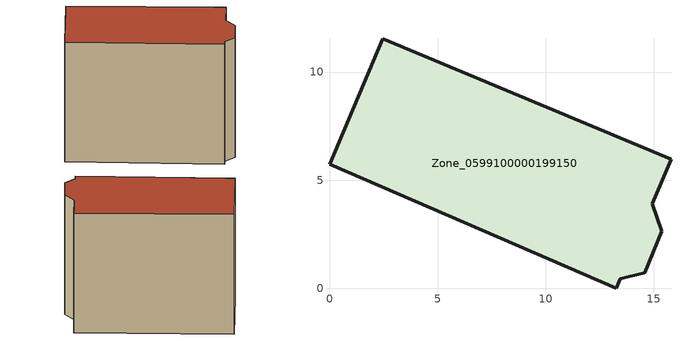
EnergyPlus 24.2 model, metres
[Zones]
Zone_0599100000199150
 floor ground (C_G): 14.58,0.73 13.44,0.44 13.26,0 0,5.74 2.46,11.54 15.79,5.97 14.92,3.9 15.37,2.64 z0
 wall outside (C_F): 2.46,11.54 0,5.74 13.26,0 13.44,0.44 14.58,0.73 15.37,2.64 14.92,3.9 15.79,5.97 2.46,11.54 z0:12.6
 roof outside (C_R): 15.37,2.64 14.92,3.9 15.79,5.97 2.46,11.54 0,5.74 13.26,0 13.44,0.44 14.58,0.73 z12.6
[BUILDING]
Pand.0599100000199150: North Axis=0; Terrain=City; Loads Convergence Tolerance Value=0.04; Temperature Convergence Tolerance Value=0.4; Solar Distribution=FullExterior; Maximum Number of Warmup Days=25; Minimum Number of Warmup Days=1
[Site:Location]
Rotterdam.The.Hague.AP_ZH_NLD Design_Conditions: Latitude=51.96; Longitude=4.45; Time Zone=1; Elevation=-4.5
[SITE:GROUNDTEMPERATURE:BUILDINGSURFACE]
18, 18, 18, 18, 18, 18, 18, 18, 18, 18, 18, 18
[MATERIAL] Thermal Absorptance=0.9; Solar Absorptance=0.7; Visible Absorptance=0.7
Name | Roughness | Thickness | Conductivity | Density | Specific Heat
G.TI.1946 | MediumSmooth | 0.15 | 1 | 540 | 1210
F.TI.1946 | Rough | 0.3 | 0.857143 | 1920 | 840
R.TI.1946 | MediumRough | 0.2 | 0.1 | 1500 | 1000
[CONSTRUCTION]
C_G: G.TI.1946
C_F: F.TI.1946
C_R: R.TI.1946
[ZONE]
Zone_0599100000199150: Type=1; Multiplier=1; Ceiling Height=Autocalculate; Volume=Autocalculate; Floor Area=autocalculate; Part of Total Floor Area=Yes
[ZONEINFILTRATION:DESIGNFLOWRATE]
Infil_Zone_0599100000199150: Zone or ZoneList or Space or SpaceList=Zone_0599100000199150; Schedule=AlwaysOn; Design Flow Rate Calculation Method=Flow/Area; Flow Rate per Floor Area=0.003; Constant Term Coefficient=1; Temperature Term Coefficient=0; Velocity Term Coefficient=0; Velocity Squared Term Coefficient=0
[HVACTEMPLATE:ZONE:IDEALLOADSAIRSYSTEM]
Zone_0599100000199150: Maximum Heating Supply Air Temperature=50; Minimum Cooling Supply Air Temperature=13; Maximum Heating Supply Air Humidity Ratio=0.0156; Minimum Cooling Supply Air Humidity Ratio=0.0077; Heating Limit=NoLimit; Cooling Limit=NoLimit; Dehumidification Control Type=ConstantSensibleHeatRatio; Cooling Sensible Heat Ratio=0.7; Dehumidification Setpoint=60; Humidification Control Type=None; Humidification Setpoint=30; Outdoor Air Method=None; Outdoor Air Flow Rate per Person=0.00944; Outdoor Air Flow Rate per Zone Floor Area=0; Outdoor Air Flow Rate per Zone=0; Demand Controlled Ventilation Type=None; Outdoor Air Economizer Type=NoEconomizer; Heat Recovery Type=None; Sensible Heat Recovery Effectiveness=0.7; Latent Heat Recovery Effectiveness=0.65
[ZONECONTROL:THERMOSTAT]
ThermostatControl_Zone_0599100000199150: Zone or ZoneList=Zone_0599100000199150; Control Type Schedule=DualSetpointControlType; Control 1=Thermostat_Zone_0599100000199150; Temperature Difference Between Cutout And Setpoint=0
[THERMOSTATSETPOINT:DUALSETPOINT]
Thermostat_Zone_0599100000199150: Heating Setpoint Temperature Schedule=HeatingSetpoint_Zone_0599100000199150; Cooling Setpoint Temperature Schedule=CoolingSetpoint_Zone_0599100000199150
[SCHEDULE:COMPACT]
HeatingSetpoint_Zone_0599100000199150: Through: 12/31, For: AllDays, Until: 24:00, 21
CoolingSetpoint_Zone_0599100000199150: Through: 12/31, For: AllDays, Until: 24:00, 24
DualSetpointControlType: Through: 12/31, For: AllDays, Until: 24:00, 4
AlwaysOn: Through: 12/31, For: AllDays, Until: 24:00, 1
